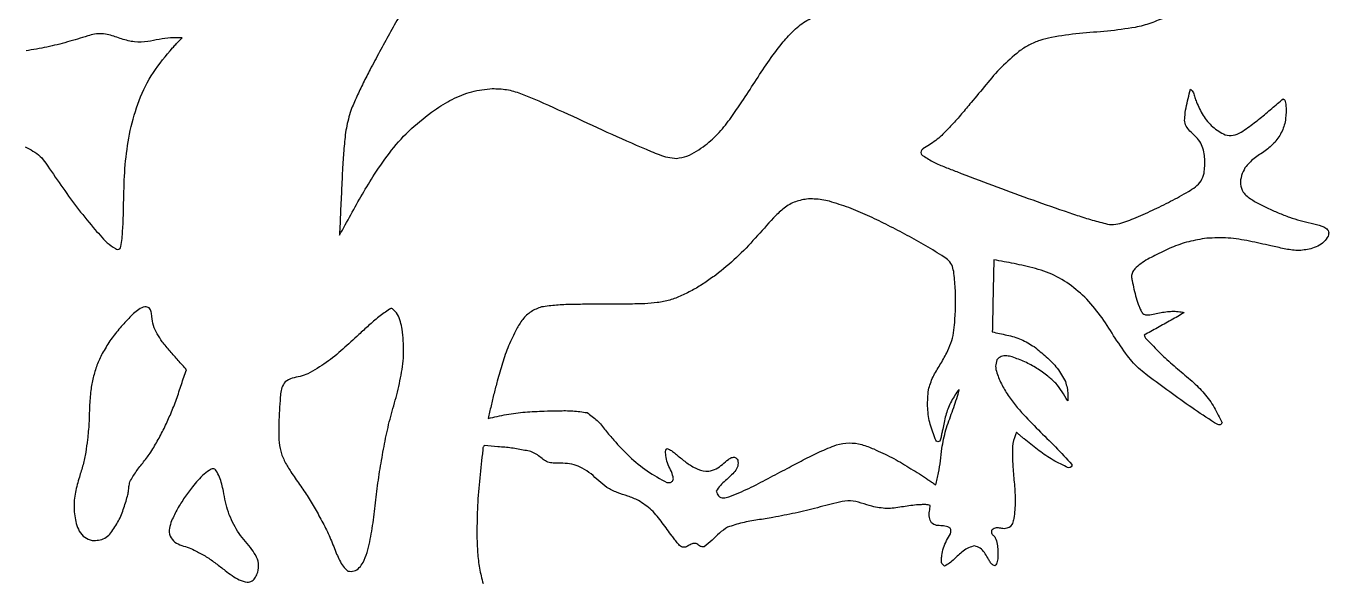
# Model space of a CAD drawing. Extents: x 0 to 290, y 41 to 325.
# Drawn here: x 127.6 to 285.7, y 151.1 to 218.7 of the extents above; entities that cross this region are included whole.
import ezdxf

# ---------------------------------------------------------------- set-up
doc = ezdxf.new("R2010")
doc.units = 0
doc.layers.get('0').update_dxf_attribs({"linetype": 'CONTINUOUS'})

msp = doc.modelspace()

# ---------------------------------------------------------------- linework, layer by layer
at = {"color": 7}
for points, knots in [([(172.896671, 219.846031), (172.495202, 219.132255), (171.692356, 217.704869), (170.515399, 215.548543), (169.746379, 214.102724), (169.361838, 213.379756)], [0, 0, 0, 0, 2.456787, 4.913002, 7.369617, 7.369617, 7.369617, 7.369617]), ([(219.308116, 216.538669), (219.730475, 217.033931), (220.574603, 218.023764), (222.094526, 219.282767), (223.2866, 219.813493), (223.882656, 220.078864)], [0, 0, 0, 0, 1.952407, 3.902083, 5.851878, 5.851878, 5.851878, 5.851878]), ([(267.756922, 220.274444), (267.125184, 220.110058), (265.859418, 219.78069), (264.076688, 218.947887), (262.804403, 218.639811), (262.169204, 218.486002)], [0, 0, 0, 0, 1.954886, 3.916862, 5.873028, 5.873028, 5.873028, 5.873028]), ([(262.169204, 218.486002), (261.045358, 218.320096), (258.79643, 217.9881), (255.38817, 217.813001), (253.142515, 217.455586), (252.020211, 217.276962)], [0, 0, 0, 0, 3.406471, 6.816689, 10.223724, 10.223724, 10.223724, 10.223724]), ([(135.104858, 217.451658), (134.286558, 217.203435), (132.650016, 216.707007), (130.161237, 216.074078), (128.474126, 215.789455), (127.630484, 215.647129)], [0, 0, 0, 0, 2.565422, 5.13066, 7.696418, 7.696418, 7.696418, 7.696418]), ([(137.686909, 217.604904), (137.39891, 217.650792), (136.824146, 217.742372), (135.940356, 217.716162), (135.383705, 217.539936), (135.104858, 217.451658)], [0, 0, 0, 0, 0.874523, 1.7453, 2.619341, 2.619341, 2.619341, 2.619341]), ([(142.399173, 216.7636), (141.860923, 216.724472), (140.78249, 216.646074), (139.214391, 217.094934), (138.196377, 217.434812), (137.686909, 217.604904)], [0, 0, 0, 0, 1.606381, 3.218526, 4.833595, 4.833595, 4.833595, 4.833595]), ([(146.566184, 217.239991), (146.098261, 217.248151), (145.162449, 217.26447), (143.77195, 217.050032), (142.857016, 216.859129), (142.399173, 216.7636)], [0, 0, 0, 0, 1.401526, 2.80295, 4.206676, 4.206676, 4.206676, 4.206676]), ([(145.399478, 216.009502), (145.52651, 216.14896), (145.780501, 216.427794), (146.176011, 216.831718), (146.43622, 217.103998), (146.566184, 217.239991)], [0, 0, 0, 0, 0.565875, 1.131425, 1.695757, 1.695757, 1.695757, 1.695757]), ([(214.466311, 209.466744), (214.98753, 210.264487), (216.029858, 211.859804), (217.570325, 214.269224), (218.729001, 215.782383), (219.308116, 216.538669)], [0, 0, 0, 0, 2.859109, 5.717613, 8.573905, 8.573905, 8.573905, 8.573905]), ([(252.020211, 217.276962), (251.548692, 217.169843), (250.606425, 216.955779), (249.257185, 216.396077), (248.458973, 215.849342), (248.059504, 215.575727)], [0, 0, 0, 0, 1.449488, 2.896601, 4.34634, 4.34634, 4.34634, 4.34634]), ([(140.26134, 205.992871), (140.578049, 207.219942), (141.211518, 209.674278), (142.961486, 213.090658), (144.586772, 215.036504), (145.399478, 216.009502)], [0, 0, 0, 0, 3.794916, 7.590433, 11.386537, 11.386537, 11.386537, 11.386537]), ([(248.059504, 215.575727), (247.339527, 214.962665), (245.898432, 213.735568), (244.077467, 211.55344), (242.869267, 210.100571), (242.2652, 209.374176)], [0, 0, 0, 0, 2.831585, 5.66766, 8.503429, 8.503429, 8.503429, 8.503429]), ([(169.361838, 213.379756), (169.083914, 212.837683), (168.528192, 211.753781), (167.736797, 210.107246), (167.260883, 208.986895), (167.023062, 208.427038)], [0, 0, 0, 0, 1.827515, 3.654209, 5.478823, 5.478823, 5.478823, 5.478823]), ([(177.153429, 208.464009), (177.866885, 208.915745), (179.29277, 209.818568), (181.657481, 210.805686), (183.341755, 210.980276), (184.183302, 211.067509)], [0, 0, 0, 0, 2.533726, 5.063808, 7.590344, 7.590344, 7.590344, 7.590344]), ([(184.183302, 211.067509), (184.765376, 211.052701), (185.930123, 211.023069), (187.611127, 210.510208), (188.680401, 210.05819), (189.215607, 209.83194)], [0, 0, 0, 0, 1.739274, 3.48034, 5.225118, 5.225118, 5.225118, 5.225118]), ([(268.174893, 207.6069), (268.219862, 207.989592), (268.309828, 208.755222), (268.58851, 209.878508), (268.778407, 210.625168), (268.873393, 210.998647)], [0, 0, 0, 0, 1.15479, 2.310324, 3.466774, 3.466774, 3.466774, 3.466774]), ([(268.873393, 210.998647), (269.010901, 210.860372), (269.290849, 210.578864), (269.386303, 209.983238), (269.529588, 209.619075), (269.600962, 209.437676)], [0, 0, 0, 0, 0.570536, 1.161537, 1.748126, 1.748126, 1.748126, 1.748126]), ([(189.215607, 209.83194), (190.799882, 209.130533), (193.968444, 207.727714), (198.664371, 205.49857), (201.84757, 204.129466), (203.439042, 203.444969)], [0, 0, 0, 0, 5.197649, 10.39533, 15.592186, 15.592186, 15.592186, 15.592186]), ([(210.021593, 204.193704), (210.606473, 204.695572), (211.777524, 205.700415), (213.165204, 207.560057), (214.03259, 208.831155), (214.466311, 209.466744)], [0, 0, 0, 0, 2.305049, 4.615187, 6.925618, 6.925618, 6.925618, 6.925618]), ([(242.2652, 209.374176), (241.881232, 208.916686), (241.113479, 208.001924), (239.945025, 206.6437), (239.108792, 205.791627), (238.690856, 205.365773)], [0, 0, 0, 0, 1.79194, 3.583029, 5.372576, 5.372576, 5.372576, 5.372576]), ([(269.600962, 209.437676), (269.846362, 208.887894), (270.337152, 207.788349), (271.496405, 206.354475), (272.545867, 205.754932), (273.069473, 205.455802)], [0, 0, 0, 0, 1.804303, 3.608548, 5.405076, 5.405076, 5.405076, 5.405076]), ([(275.844847, 206.347342), (276.339452, 206.712319), (277.328714, 207.44231), (278.713193, 208.660185), (279.655127, 209.448439), (280.125876, 209.842382)], [0, 0, 0, 0, 1.843172, 3.686539, 5.528191, 5.528191, 5.528191, 5.528191]), ([(280.456358, 209.022244), (280.462992, 208.491861), (280.476246, 207.432318), (280.064181, 205.860128), (279.436898, 204.999711), (279.12314, 204.569342)], [0, 0, 0, 0, 1.589185, 3.174703, 4.761405, 4.761405, 4.761405, 4.761405]), ([(280.125876, 209.842382), (280.204647, 209.788251), (280.380004, 209.667746), (280.37495, 209.330748), (280.429609, 209.12361), (280.456358, 209.022244)], [0, 0, 0, 0, 0.271004, 0.603291, 0.921739, 0.921739, 0.921739, 0.921739]), ([(167.023062, 208.427038), (166.820571, 207.715553), (166.415359, 206.291774), (166.204907, 204.078132), (166.097659, 202.604858), (166.044033, 201.868193)], [0, 0, 0, 0, 2.214533, 4.431586, 6.64881, 6.64881, 6.64881, 6.64881]), ([(169.891004, 200.6854), (170.561021, 201.669462), (171.900782, 203.637189), (174.310862, 206.298396), (176.20603, 207.742232), (177.153429, 208.464009)], [0, 0, 0, 0, 3.570137, 7.138832, 10.70613, 10.70613, 10.70613, 10.70613]), ([(269.069256, 205.656744), (268.892693, 205.83283), (268.541434, 206.183139), (268.136087, 206.848506), (268.161956, 207.35407), (268.174893, 207.6069)], [0, 0, 0, 0, 0.751082, 1.494228, 2.237653, 2.237653, 2.237653, 2.237653]), ([(139.409311, 194.825056), (139.43722, 196.071026), (139.493032, 198.562659), (139.616647, 202.306493), (140.046491, 204.764355), (140.26134, 205.992871)], [0, 0, 0, 0, 3.740234, 7.479545, 11.216329, 11.216329, 11.216329, 11.216329]), ([(270.505767, 203.386831), (270.421281, 203.680267), (270.25264, 204.265989), (269.745092, 205.042245), (269.294886, 205.451591), (269.069256, 205.656744)], [0, 0, 0, 0, 0.912407, 1.821244, 2.73435, 2.73435, 2.73435, 2.73435]), ([(273.069473, 205.455802), (273.405598, 205.408743), (274.082056, 205.314034), (275.024073, 205.767047), (275.571084, 206.153789), (275.844847, 206.347342)], [0, 0, 0, 0, 0.99694, 2.006364, 3.017687, 3.017687, 3.017687, 3.017687]), ([(127.503484, 203.98994), (127.830511, 203.832889), (128.482964, 203.519556), (129.388298, 202.889775), (129.812645, 202.298693), (130.024858, 202.003096)], [0, 0, 0, 0, 1.089384, 2.173439, 3.257905, 3.257905, 3.257905, 3.257905]), ([(206.534456, 202.603664), (206.960427, 202.676189), (207.815082, 202.8217), (208.960414, 203.456125), (209.668007, 203.947942), (210.021593, 204.193704)], [0, 0, 0, 0, 1.287423, 2.583046, 3.877133, 3.877133, 3.877133, 3.877133]), ([(238.690856, 205.365773), (238.45515, 205.163204), (237.983793, 204.758111), (237.19831, 204.256547), (236.677973, 203.920064), (236.41812, 203.752027)], [0, 0, 0, 0, 0.931156, 1.862101, 2.79079, 2.79079, 2.79079, 2.79079]), ([(279.12314, 204.569342), (278.737703, 204.197979), (277.963878, 203.45241), (276.532179, 202.680319), (275.827578, 201.864106), (275.477111, 201.458124)], [0, 0, 0, 0, 1.600445, 3.213138, 4.809126, 4.809126, 4.809126, 4.809126]), ([(203.439042, 203.444969), (203.773036, 203.314735), (204.441119, 203.054228), (205.461321, 202.694644), (206.177491, 202.633928), (206.534456, 202.603664)], [0, 0, 0, 0, 1.076762, 2.153834, 3.224191, 3.224191, 3.224191, 3.224191]), ([(236.41812, 203.752027), (236.336923, 203.670191), (236.177896, 203.509914), (236.155448, 203.122086), (236.345404, 202.985257), (236.441827, 202.915802)], [0, 0, 0, 0, 0.340359, 0.666605, 1.00293, 1.00293, 1.00293, 1.00293]), ([(236.441827, 202.915802), (236.863786, 202.642173), (237.708964, 202.094097), (239.118756, 201.544347), (240.054086, 201.17639), (240.521631, 200.992458)], [0, 0, 0, 0, 1.504695, 3.013886, 4.522307, 4.522307, 4.522307, 4.522307]), ([(270.513669, 200.80986), (270.547708, 201.094763), (270.615939, 201.665839), (270.626082, 202.531523), (270.545832, 203.102012), (270.505767, 203.386831)], [0, 0, 0, 0, 0.860642, 1.725118, 2.587017, 2.587017, 2.587017, 2.587017]), ([(130.024858, 202.003096), (130.637037, 201.117469), (131.861209, 199.346484), (133.719017, 196.702351), (135.094482, 195.045155), (135.782191, 194.216584)], [0, 0, 0, 0, 3.230233, 6.459488, 9.688526, 9.688526, 9.688526, 9.688526]), ([(166.044033, 201.868193), (165.99783, 200.913952), (165.905431, 199.005603), (165.773714, 196.142934), (165.691082, 194.234387), (165.649769, 193.280171)], [0, 0, 0, 0, 2.866077, 5.731752, 8.597081, 8.597081, 8.597081, 8.597081]), ([(240.521631, 200.992458), (241.963329, 200.446298), (244.846435, 199.354088), (249.179724, 197.738358), (252.092779, 196.729368), (253.549291, 196.224878)], [0, 0, 0, 0, 4.62509, 9.249252, 13.873319, 13.873319, 13.873319, 13.873319]), ([(268.627296, 198.58736), (268.910092, 198.766345), (269.473818, 199.123133), (270.226982, 199.83485), (270.41818, 200.485106), (270.513669, 200.80986)], [0, 0, 0, 0, 1.007644, 2.008635, 3.007322, 3.007322, 3.007322, 3.007322]), ([(275.477111, 201.458124), (275.324222, 201.149063), (275.01924, 200.53255), (274.854733, 199.469618), (275.123426, 198.826515), (275.257542, 198.505516)], [0, 0, 0, 0, 1.035191, 2.064985, 3.091253, 3.091253, 3.091253, 3.091253]), ([(165.649769, 193.280171), (166.108524, 194.11031), (167.02598, 195.770494), (168.400227, 198.262246), (169.394131, 199.877767), (169.891004, 200.6854)], [0, 0, 0, 0, 2.845515, 5.690704, 8.535001, 8.535001, 8.535001, 8.535001]), ([(222.30842, 197.672113), (221.789462, 197.571536), (220.750609, 197.3702), (219.401128, 196.492159), (218.658543, 195.747978), (218.286753, 195.375389)], [0, 0, 0, 0, 1.572895, 3.148634, 4.728601, 4.728601, 4.728601, 4.728601]), ([(225.078431, 197.396947), (224.774831, 197.462733), (224.168336, 197.594154), (223.239783, 197.694691), (222.619103, 197.679645), (222.30842, 197.672113)], [0, 0, 0, 0, 0.931682, 1.861201, 2.792777, 2.792777, 2.792777, 2.792777]), ([(261.989147, 195.303987), (262.743667, 195.633546), (264.252984, 196.292786), (266.475563, 197.37394), (267.910209, 198.182976), (268.627296, 198.58736)], [0, 0, 0, 0, 2.470016, 4.940939, 7.41023, 7.41023, 7.41023, 7.41023]), ([(275.257542, 198.505516), (275.405935, 198.330053), (275.70422, 197.977355), (276.295835, 197.611837), (276.686779, 197.3697), (276.882013, 197.24878)], [0, 0, 0, 0, 0.684989, 1.376895, 2.067115, 2.067115, 2.067115, 2.067115]), ([(231.928247, 194.613389), (231.188246, 194.972998), (229.708176, 195.692249), (227.436952, 196.667016), (225.864379, 197.153706), (225.078431, 197.396947)], [0, 0, 0, 0, 2.468521, 4.937268, 7.40389, 7.40389, 7.40389, 7.40389]), ([(253.549291, 196.224878), (254.152722, 196.018624), (255.359364, 195.606192), (257.186477, 195.038675), (258.423534, 194.730477), (259.0419, 194.576418)], [0, 0, 0, 0, 1.913165, 3.82563, 5.737089, 5.737089, 5.737089, 5.737089]), ([(276.882013, 197.24878), (277.314228, 197.024692), (278.178769, 196.576459), (279.51969, 195.995351), (280.426354, 195.64037), (280.879691, 195.462878)], [0, 0, 0, 0, 1.460168, 2.920715, 4.381292, 4.381292, 4.381292, 4.381292]), ([(139.134144, 191.9097), (139.190986, 192.229985), (139.304893, 192.871815), (139.342598, 193.849634), (139.38708, 194.500006), (139.409311, 194.825056)], [0, 0, 0, 0, 0.974664, 1.95316, 2.930835, 2.930835, 2.930835, 2.930835]), ([(218.286753, 195.375389), (217.550977, 194.562838), (216.079318, 192.937618), (213.862994, 190.496633), (212.14306, 189.131289), (211.283691, 188.449091)], [0, 0, 0, 0, 3.290154, 6.580783, 9.866837, 9.866837, 9.866837, 9.866837]), ([(238.714562, 190.806211), (237.980647, 191.26428), (236.512874, 192.180381), (234.23178, 193.419374), (232.696107, 194.215376), (231.928247, 194.613389)], [0, 0, 0, 0, 2.594839, 5.189469, 7.784261, 7.784261, 7.784261, 7.784261]), ([(259.0419, 194.576418), (259.38254, 194.581697), (260.066375, 194.592295), (261.038039, 194.935345), (261.672232, 195.181153), (261.989147, 195.303987)], [0, 0, 0, 0, 1.015243, 2.038103, 3.059789, 3.059789, 3.059789, 3.059789]), ([(280.879691, 195.462878), (281.31087, 195.324235), (282.173171, 195.046968), (283.495331, 194.734306), (284.371973, 194.509181), (284.8102, 194.396642)], [0, 0, 0, 0, 1.358204, 2.716229, 4.073675, 4.073675, 4.073675, 4.073675]), ([(284.8102, 194.396642), (284.97831, 194.326011), (285.311231, 194.186135), (285.711467, 193.730454), (285.620278, 193.364072), (285.575022, 193.18224)], [0, 0, 0, 0, 0.550326, 1.089858, 1.621443, 1.621443, 1.621443, 1.621443]), ([(135.782191, 194.216584), (136.056446, 193.904884), (136.605195, 193.28121), (137.417405, 192.322367), (138.127172, 191.882672), (138.4808, 191.663602)], [0, 0, 0, 0, 1.24772, 2.496531, 3.736541, 3.736541, 3.736541, 3.736541]), ([(270.833991, 192.912436), (270.102954, 192.793929), (268.641242, 192.556976), (266.537347, 191.816307), (265.21462, 191.153769), (264.552853, 190.822298)], [0, 0, 0, 0, 2.218281, 4.435462, 6.655346, 6.655346, 6.655346, 6.655346]), ([(278.607238, 191.994367), (277.755605, 192.189792), (276.052831, 192.580531), (273.457366, 193.030559), (271.707883, 192.951784), (270.833991, 192.912436)], [0, 0, 0, 0, 2.623373, 5.245233, 7.86201, 7.86201, 7.86201, 7.86201]), ([(285.575022, 193.18224), (285.420407, 192.923759), (285.109218, 192.403525), (284.310023, 191.938567), (283.749847, 191.727064), (283.469644, 191.621269)], [0, 0, 0, 0, 0.889843, 1.790949, 2.692791, 2.692791, 2.692791, 2.692791]), ([(138.4808, 191.663602), (138.568925, 191.611579), (138.73531, 191.513358), (139.042517, 191.628733), (139.102427, 191.812442), (139.134144, 191.9097)], [0, 0, 0, 0, 0.294333, 0.555714, 0.84977, 0.84977, 0.84977, 0.84977]), ([(283.469644, 191.621269), (282.92864, 191.525534), (281.843538, 191.333518), (280.208634, 191.63465), (279.141198, 191.874425), (278.607238, 191.994367)], [0, 0, 0, 0, 1.63491, 3.279169, 4.924923, 4.924923, 4.924923, 4.924923]), ([(240.148533, 188.896131), (240.089309, 189.168511), (239.970991, 189.712668), (239.419592, 190.369864), (238.950146, 190.660407), (238.714562, 190.806211)], [0, 0, 0, 0, 0.825967, 1.650101, 2.480307, 2.480307, 2.480307, 2.480307]), ([(245.014044, 190.295671), (244.993801, 189.323792), (244.953314, 187.380032), (244.892459, 184.464396), (244.851972, 182.520637), (244.831729, 181.548758)], [0, 0, 0, 0, 2.916271, 5.832543, 8.748813, 8.748813, 8.748813, 8.748813]), ([(248.720751, 189.576004), (248.310203, 189.66322), (247.48924, 189.837624), (246.25249, 190.072134), (245.426824, 190.221165), (245.014044, 190.295671)], [0, 0, 0, 0, 1.259095, 2.517779, 3.776134, 3.776134, 3.776134, 3.776134]), ([(264.552853, 190.822298), (264.262073, 190.671064), (263.680229, 190.368449), (262.837534, 189.853641), (262.354555, 189.408949), (262.113607, 189.187102)], [0, 0, 0, 0, 0.98379, 1.968542, 2.948887, 2.948887, 2.948887, 2.948887]), ([(211.283691, 188.449091), (210.847002, 188.133595), (209.9742, 187.503018), (208.599207, 186.650316), (207.628404, 186.184413), (207.142927, 185.951424)], [0, 0, 0, 0, 1.616141, 3.230155, 4.844673, 4.844673, 4.844673, 4.844673]), ([(240.267631, 182.710384), (240.314983, 183.397752), (240.409682, 184.772394), (240.374741, 186.842012), (240.223929, 188.211489), (240.148533, 188.896131)], [0, 0, 0, 0, 2.066488, 4.132692, 6.198312, 6.198312, 6.198312, 6.198312]), ([(256.039056, 185.782091), (255.338168, 186.393826), (253.936628, 187.617092), (251.432781, 188.917645), (249.624851, 189.35653), (248.720751, 189.576004)], [0, 0, 0, 0, 2.784962, 5.568992, 8.353851, 8.353851, 8.353851, 8.353851]), ([(262.113607, 189.187102), (262.009118, 189.052457), (261.801987, 188.785546), (261.680277, 188.273741), (261.752036, 187.943359), (261.788204, 187.776838)], [0, 0, 0, 0, 0.50772, 1.006471, 1.513321, 1.513321, 1.513321, 1.513321]), ([(261.788204, 187.776838), (261.861629, 187.424578), (262.008529, 186.719817), (262.286256, 185.67579), (262.515137, 184.993363), (262.629509, 184.652356)], [0, 0, 0, 0, 1.079399, 2.159541, 3.238381, 3.238381, 3.238381, 3.238381]), ([(202.67168, 184.975218), (201.882816, 184.950234), (200.304745, 184.900254), (197.936292, 184.922894), (196.357338, 184.908294), (195.567864, 184.900993)], [0, 0, 0, 0, 2.367516, 4.736061, 7.104588, 7.104588, 7.104588, 7.104588]), ([(207.142927, 185.951424), (206.669011, 185.755601), (205.72138, 185.364037), (204.202867, 185.081901), (203.182258, 185.010792), (202.67168, 184.975218)], [0, 0, 0, 0, 1.534713, 3.068775, 4.604484, 4.604484, 4.604484, 4.604484]), ([(261.219244, 178.665011), (260.652421, 179.463794), (259.518325, 181.061993), (258.012301, 183.596864), (256.696308, 185.054232), (256.039056, 185.782091)], [0, 0, 0, 0, 2.938835, 5.88, 8.814514, 8.814514, 8.814514, 8.814514]), ([(142.04442, 184.6072), (141.790219, 184.510442), (141.278917, 184.315824), (140.658856, 183.770444), (140.271968, 183.38815), (140.078742, 183.197218)], [0, 0, 0, 0, 0.809471, 1.628174, 2.445035, 2.445035, 2.445035, 2.445035]), ([(142.888547, 183.424689), (142.873509, 183.606088), (142.843777, 183.96475), (142.613535, 184.530856), (142.232906, 184.581916), (142.04442, 184.6072)], [0, 0, 0, 0, 0.555366, 1.098068, 1.63044, 1.63044, 1.63044, 1.63044]), ([(144.147822, 180.360884), (143.945039, 180.674559), (143.540264, 181.300685), (143.002807, 182.303226), (142.926589, 183.051299), (142.888547, 183.424689)], [0, 0, 0, 0, 1.123561, 2.242743, 3.358063, 3.358063, 3.358063, 3.358063]), ([(171.727142, 184.311149), (171.284569, 184.003132), (170.399014, 183.386816), (169.179271, 182.322257), (168.385505, 181.593106), (167.988827, 181.228718)], [0, 0, 0, 0, 1.616429, 3.234343, 4.850596, 4.850596, 4.850596, 4.850596]), ([(172.073711, 184.358562), (172.033486, 184.37201), (171.956, 184.397915), (171.836804, 184.359074), (171.764585, 184.327512), (171.727142, 184.311149)], [0, 0, 0, 0, 0.12382, 0.238514, 0.362002, 0.362002, 0.362002, 0.362002]), ([(173.259044, 181.866258), (173.195692, 182.173713), (173.069101, 182.788072), (172.756046, 183.699538), (172.300225, 184.139787), (172.073711, 184.358562)], [0, 0, 0, 0, 0.94517, 1.888641, 2.820614, 2.820614, 2.820614, 2.820614]), ([(190.167824, 184.580953), (189.729473, 184.414705), (188.852948, 184.082275), (187.810182, 183.095804), (187.346839, 182.285443), (187.114744, 181.879522)], [0, 0, 0, 0, 1.395673, 2.790781, 4.190994, 4.190994, 4.190994, 4.190994]), ([(195.567864, 184.900993), (194.966223, 184.897038), (193.762623, 184.889124), (191.957386, 184.81713), (190.764026, 184.659637), (190.167824, 184.580953)], [0, 0, 0, 0, 1.805163, 3.611281, 5.414508, 5.414508, 5.414508, 5.414508]), ([(262.629509, 184.652356), (262.693332, 184.500706), (262.82045, 184.198664), (263.062795, 183.730006), (263.393175, 183.647714), (263.55548, 183.607287)], [0, 0, 0, 0, 0.500577, 0.997003, 1.476389, 1.476389, 1.476389, 1.476389]), ([(268.122118, 183.914062), (267.585922, 183.595053), (266.513711, 182.957141), (264.87344, 182.056181), (263.78145, 181.453368), (263.23544, 181.151953)], [0, 0, 0, 0, 1.871607, 3.742584, 5.613667, 5.613667, 5.613667, 5.613667]), ([(263.55548, 183.607287), (263.816874, 183.623432), (264.34142, 183.655831), (265.09864, 183.881756), (265.618707, 183.956379), (265.878451, 183.993649)], [0, 0, 0, 0, 0.783109, 1.57148, 2.358099, 2.358099, 2.358099, 2.358099]), ([(265.878451, 183.993649), (266.128039, 184.020634), (266.626879, 184.074569), (267.381802, 184.046933), (267.875331, 183.958355), (268.122118, 183.914062)], [0, 0, 0, 0, 0.752524, 1.504037, 2.255685, 2.255685, 2.255685, 2.255685]), ([(140.078742, 183.197218), (139.677793, 182.758248), (138.875862, 181.880271), (137.769169, 180.474496), (137.174726, 179.442785), (136.877496, 178.926913)], [0, 0, 0, 0, 1.7838, 3.567751, 5.351812, 5.351812, 5.351812, 5.351812]), ([(172.504947, 173.579931), (172.726871, 174.484145), (173.170672, 176.292376), (173.526777, 179.081179), (173.348238, 180.938429), (173.259044, 181.866258)], [0, 0, 0, 0, 2.794015, 5.58742, 8.376043, 8.376043, 8.376043, 8.376043]), ([(187.114744, 181.879522), (186.777269, 181.212949), (186.101776, 179.878732), (185.395522, 177.746206), (184.986064, 176.309253), (184.781331, 175.590764)], [0, 0, 0, 0, 2.238391, 4.480374, 6.722431, 6.722431, 6.722431, 6.722431]), ([(239.310051, 179.003678), (239.490366, 179.393584), (239.850577, 180.172491), (240.162734, 181.428783), (240.232649, 182.282987), (240.267631, 182.710384)], [0, 0, 0, 0, 1.286709, 2.570429, 3.855925, 3.855925, 3.855925, 3.855925]), ([(147.079264, 176.969138), (146.751315, 177.344053), (146.095301, 178.094017), (145.089591, 179.200071), (144.461702, 179.973999), (144.147822, 180.360884)], [0, 0, 0, 0, 1.494364, 2.989254, 4.483536, 4.483536, 4.483536, 4.483536]), ([(167.988827, 181.228718), (167.352506, 180.636782), (166.080281, 179.453297), (164.079673, 177.768162), (162.566753, 176.908781), (161.810982, 176.479482)], [0, 0, 0, 0, 2.608659, 5.215615, 7.817831, 7.817831, 7.817831, 7.817831]), ([(244.831729, 181.548758), (245.42185, 181.425456), (246.601647, 181.178945), (248.368697, 180.719838), (249.397749, 180.079813), (249.911447, 179.760316)], [0, 0, 0, 0, 1.811635, 3.621902, 5.426354, 5.426354, 5.426354, 5.426354]), ([(263.23544, 181.151953), (263.286861, 181.028348), (263.391574, 180.776642), (263.713319, 180.517279), (263.89402, 180.314092), (263.984176, 180.212718)], [0, 0, 0, 0, 0.395253, 0.80488, 1.212744, 1.212744, 1.212744, 1.212744]), ([(263.984176, 180.212718), (264.515263, 179.663018), (265.577399, 178.563661), (267.301377, 177.050421), (268.476365, 176.073761), (269.063893, 175.585402)], [0, 0, 0, 0, 2.292108, 4.584044, 6.876245, 6.876245, 6.876245, 6.876245]), ([(136.877496, 178.926913), (136.648423, 178.457379), (136.189882, 177.517499), (135.748262, 176.006293), (135.569762, 174.97618), (135.480496, 174.461029)], [0, 0, 0, 0, 1.565019, 3.132742, 4.70104, 4.70104, 4.70104, 4.70104]), ([(237.076827, 174.505902), (237.240688, 175.042414), (237.569404, 176.11869), (238.512298, 177.524006), (239.044232, 178.510636), (239.310051, 179.003678)], [0, 0, 0, 0, 1.673376, 3.356898, 5.03855, 5.03855, 5.03855, 5.03855]), ([(247.247269, 178.514304), (247.029414, 178.568608), (246.595487, 178.67677), (245.876168, 178.654584), (245.556372, 178.321903), (245.397867, 178.157011)], [0, 0, 0, 0, 0.678865, 1.352172, 2.013848, 2.013848, 2.013848, 2.013848]), ([(249.911447, 179.760316), (250.40321, 179.35488), (251.386212, 178.544441), (252.77897, 177.205875), (253.391572, 176.080837), (253.697458, 175.51908)], [0, 0, 0, 0, 1.91506, 3.828082, 5.735931, 5.735931, 5.735931, 5.735931]), ([(263.698284, 176.230844), (263.39198, 176.468327), (262.779807, 176.942953), (261.945012, 177.756518), (261.461318, 178.361991), (261.219244, 178.665011)], [0, 0, 0, 0, 1.162264, 2.322872, 3.485652, 3.485652, 3.485652, 3.485652]), ([(245.397867, 178.157011), (245.314221, 177.899253), (245.144933, 177.377587), (245.389543, 176.57798), (245.574988, 176.073104), (245.667671, 175.820776)], [0, 0, 0, 0, 0.793988, 1.606915, 2.41914, 2.41914, 2.41914, 2.41914]), ([(251.567527, 176.164804), (251.129192, 176.496125), (250.251943, 177.159202), (248.793715, 177.943349), (247.762514, 178.324073), (247.247269, 178.514304)], [0, 0, 0, 0, 1.646777, 3.295728, 4.942408, 4.942408, 4.942408, 4.942408]), ([(145.184989, 171.627236), (145.421563, 172.210841), (145.894863, 173.378428), (146.471433, 175.179051), (146.876606, 176.372301), (147.079264, 176.969138)], [0, 0, 0, 0, 1.88849, 3.778201, 5.669255, 5.669255, 5.669255, 5.669255]), ([(159.048591, 175.497913), (158.903709, 175.275137), (158.611659, 174.826072), (158.506575, 174.022537), (158.460555, 173.494271), (158.43758, 173.23054)], [0, 0, 0, 0, 0.787219, 1.586853, 2.38406, 2.38406, 2.38406, 2.38406]), ([(161.810982, 176.479482), (161.506667, 176.356245), (160.89599, 176.108942), (159.904979, 175.990938), (159.332467, 175.661341), (159.048591, 175.497913)], [0, 0, 0, 0, 0.98243, 1.971467, 2.944189, 2.944189, 2.944189, 2.944189]), ([(184.781331, 175.590764), (184.650145, 175.090152), (184.387662, 174.088501), (184.034343, 172.575522), (183.793307, 171.567863), (183.672762, 171.06392)], [0, 0, 0, 0, 1.552473, 3.106269, 4.660764, 4.660764, 4.660764, 4.660764]), ([(245.667671, 175.820776), (245.903759, 175.329052), (246.37631, 174.344824), (247.339764, 173.015714), (248.041824, 172.181842), (248.392809, 171.76496)], [0, 0, 0, 0, 1.633323, 3.269237, 4.904731, 4.904731, 4.904731, 4.904731]), ([(253.975164, 173.206833), (253.75336, 173.571479), (253.310123, 174.300158), (252.571898, 175.360608), (251.902309, 175.896745), (251.567527, 176.164804)], [0, 0, 0, 0, 1.282272, 2.562395, 3.842429, 3.842429, 3.842429, 3.842429]), ([(253.697458, 175.51908), (253.774982, 175.270296), (253.930246, 174.772041), (254.007206, 173.98876), (253.985846, 173.467498), (253.975164, 173.206833)], [0, 0, 0, 0, 0.780116, 1.562386, 2.34486, 2.34486, 2.34486, 2.34486]), ([(271.781129, 170.539833), (270.861775, 171.141042), (269.022755, 172.343663), (266.348256, 174.270882), (264.581606, 175.577525), (263.698284, 176.230844)], [0, 0, 0, 0, 3.295035, 6.591191, 9.887319, 9.887319, 9.887319, 9.887319]), ([(269.063893, 175.585402), (269.567922, 175.101735), (270.575923, 174.134453), (271.803692, 172.419848), (272.402359, 171.157726), (272.701738, 170.526569)], [0, 0, 0, 0, 2.092878, 4.185525, 6.278804, 6.278804, 6.278804, 6.278804]), ([(135.480496, 174.461029), (135.417894, 173.799219), (135.292651, 172.475175), (135.296261, 170.478419), (135.152651, 169.155905), (135.080869, 168.494851)], [0, 0, 0, 0, 1.993348, 3.987979, 5.98138, 5.98138, 5.98138, 5.98138]), ([(237.862816, 168.706518), (237.634261, 169.323908), (237.1768, 170.559642), (236.920144, 172.536713), (237.024618, 173.849744), (237.076827, 174.505902)], [0, 0, 0, 0, 1.970897, 3.944834, 5.916627, 5.916627, 5.916627, 5.916627]), ([(238.70412, 167.409989), (238.848321, 168.164334), (239.136987, 169.67441), (239.981866, 171.822427), (240.456516, 173.281698), (240.693787, 174.011167)], [0, 0, 0, 0, 2.298781, 4.601785, 6.903739, 6.903739, 6.903739, 6.903739]), ([(240.653993, 174.397529), (240.343189, 173.93066), (239.72107, 172.996155), (239.148506, 171.401268), (238.926395, 170.303251), (238.815316, 169.754127)], [0, 0, 0, 0, 1.677339, 3.357432, 5.038234, 5.038234, 5.038234, 5.038234]), ([(240.693787, 174.011167), (240.717602, 174.105047), (240.758988, 174.268189), (240.881115, 174.698073), (240.730047, 174.498169), (240.653993, 174.397529)], [0, 0, 0, 0, 0.338256, 0.587807, 0.840815, 0.840815, 0.840815, 0.840815]), ([(158.43758, 173.23054), (158.407128, 172.701897), (158.346213, 171.644417), (158.263823, 170.057023), (158.286154, 168.997757), (158.297316, 168.468322)], [0, 0, 0, 0, 1.588716, 3.17802, 4.766137, 4.766137, 4.766137, 4.766137]), ([(170.689976, 165.634811), (170.845212, 166.527549), (171.155682, 168.313008), (171.749435, 170.967801), (172.253086, 172.70914), (172.504947, 173.579931)], [0, 0, 0, 0, 2.718264, 5.436474, 8.155444, 8.155444, 8.155444, 8.155444]), ([(142.777351, 166.976213), (143.076255, 167.476225), (143.674173, 168.476434), (144.474435, 170.031231), (144.948214, 171.095406), (145.184989, 171.627236)], [0, 0, 0, 0, 1.747329, 3.495313, 5.241607, 5.241607, 5.241607, 5.241607]), ([(183.672762, 171.06392), (184.41773, 171.227635), (185.907242, 171.554972), (188.17846, 171.856266), (189.702203, 171.917125), (190.464158, 171.947558)], [0, 0, 0, 0, 2.287698, 4.574092, 6.860991, 6.860991, 6.860991, 6.860991]), ([(190.464158, 171.947558), (191.044762, 171.9609), (192.206038, 171.987585), (193.951537, 172.019779), (195.100398, 171.844516), (195.673698, 171.757058)], [0, 0, 0, 0, 1.743215, 3.486636, 5.223203, 5.223203, 5.223203, 5.223203]), ([(195.673698, 171.757058), (196.101803, 171.459278), (196.960688, 170.861858), (197.909958, 169.606201), (198.585137, 168.814057), (198.92264, 168.418087)], [0, 0, 0, 0, 1.55425, 3.118208, 4.681357, 4.681357, 4.681357, 4.681357]), ([(248.392809, 171.76496), (249.062176, 171.056282), (250.40088, 169.638957), (252.515806, 167.618282), (253.831053, 166.179395), (254.488527, 165.460116)], [0, 0, 0, 0, 2.924118, 5.84811, 8.770766, 8.770766, 8.770766, 8.770766]), ([(238.815316, 169.754127), (238.779343, 169.590287), (238.707265, 169.261996), (238.621965, 168.767104), (238.526498, 168.446929), (238.479189, 168.288264)], [0, 0, 0, 0, 0.503269, 1.008413, 1.50466, 1.50466, 1.50466, 1.50466]), ([(247.749907, 169.394293), (247.585409, 168.941707), (247.255445, 168.03387), (247.256366, 166.576417), (247.313707, 165.618863), (247.342378, 165.140076)], [0, 0, 0, 0, 1.433653, 2.875741, 4.317889, 4.317889, 4.317889, 4.317889]), ([(248.694504, 168.563431), (248.589556, 168.655886), (248.379785, 168.840686), (248.064507, 169.117171), (247.854793, 169.301902), (247.749907, 169.394293)], [0, 0, 0, 0, 0.419594, 0.838685, 1.258013, 1.258013, 1.258013, 1.258013]), ([(272.701738, 170.526569), (272.632642, 170.421323), (272.488198, 170.201305), (272.081547, 170.340065), (271.881621, 170.473009), (271.781129, 170.539833)], [0, 0, 0, 0, 0.339312, 0.709332, 1.083289, 1.083289, 1.083289, 1.083289]), ([(135.080869, 168.494851), (135.014409, 167.980423), (134.881476, 166.951462), (134.56259, 165.425734), (134.250317, 164.436145), (134.09422, 163.941478)], [0, 0, 0, 0, 1.555901, 3.112115, 4.667534, 4.667534, 4.667534, 4.667534]), ([(158.297316, 168.468322), (158.34821, 168.001839), (158.449996, 167.068892), (159.002154, 165.760535), (159.504036, 164.971477), (159.755276, 164.576478)], [0, 0, 0, 0, 1.40135, 2.802639, 4.20727, 4.20727, 4.20727, 4.20727]), ([(183.217538, 167.76446), (183.148201, 167.671286), (183.004235, 167.477825), (183.034896, 167.10954), (182.996068, 166.873678), (182.976802, 166.756644)], [0, 0, 0, 0, 0.337145, 0.700026, 1.057429, 1.057429, 1.057429, 1.057429]), ([(188.146549, 167.177156), (187.604517, 167.279766), (186.519719, 167.485127), (184.867994, 167.62197), (183.767836, 167.716951), (183.217538, 167.76446)], [0, 0, 0, 0, 1.653802, 3.309846, 4.96721, 4.96721, 4.96721, 4.96721]), ([(198.92264, 168.418087), (199.544943, 167.738654), (200.789267, 166.380096), (202.931198, 164.608755), (204.550453, 163.726374), (205.359847, 163.285311)], [0, 0, 0, 0, 2.763172, 5.52509, 8.28541, 8.28541, 8.28541, 8.28541]), ([(219.945656, 164.986547), (220.597451, 165.331604), (221.901125, 166.021764), (223.873628, 167.027162), (225.243259, 167.575255), (225.927638, 167.849127)], [0, 0, 0, 0, 2.212824, 4.42593, 6.636221, 6.636221, 6.636221, 6.636221]), ([(225.927638, 167.849127), (226.436271, 167.955497), (227.45372, 168.168276), (229.020515, 167.939119), (229.977919, 167.54422), (230.457304, 167.346489)], [0, 0, 0, 0, 1.549243, 3.09904, 4.653267, 4.653267, 4.653267, 4.653267]), ([(238.479189, 168.288264), (238.384835, 168.248272), (238.190111, 168.165738), (237.952311, 168.421293), (237.892936, 168.610525), (237.862816, 168.706518)], [0, 0, 0, 0, 0.280618, 0.579129, 0.886461, 0.886461, 0.886461, 0.886461]), ([(253.803291, 165.192851), (253.188906, 165.490214), (251.959236, 166.085376), (250.291145, 167.282802), (249.226801, 168.136488), (248.694504, 168.563431)], [0, 0, 0, 0, 2.044057, 4.091107, 6.139111, 6.139111, 6.139111, 6.139111]), ([(140.226909, 163.356713), (140.469645, 163.785972), (140.955593, 164.645329), (141.907387, 165.781387), (142.487439, 166.578042), (142.777351, 166.976213)], [0, 0, 0, 0, 1.476173, 2.955233, 4.433136, 4.433136, 4.433136, 4.433136]), ([(182.976802, 166.756644), (182.849584, 165.642319), (182.595182, 163.413967), (182.335071, 160.058167), (182.321871, 157.815713), (182.315273, 156.694858)], [0, 0, 0, 0, 3.364803, 6.728706, 10.090379, 10.090379, 10.090379, 10.090379]), ([(190.08852, 166.29888), (189.897909, 166.447138), (189.518458, 166.742274), (188.859497, 167.05868), (188.38468, 167.137584), (188.146549, 167.177156)], [0, 0, 0, 0, 0.723732, 1.440736, 2.162123, 2.162123, 2.162123, 2.162123]), ([(191.916756, 165.608282), (191.693913, 165.623498), (191.250375, 165.653783), (190.601836, 165.86628), (190.259991, 166.154372), (190.08852, 166.29888)], [0, 0, 0, 0, 0.66972, 1.33299, 2.000535, 2.000535, 2.000535, 2.000535]), ([(205.232847, 166.55288), (205.228516, 166.658024), (205.219672, 166.87275), (205.158396, 167.212897), (205.328572, 167.339447), (205.40218, 167.394184)], [0, 0, 0, 0, 0.323376, 0.660402, 0.917297, 0.917297, 0.917297, 0.917297]), ([(206.132289, 163.94938), (206.038928, 164.242249), (205.85173, 164.829477), (205.365106, 165.630321), (205.276859, 166.245873), (205.232847, 166.55288)], [0, 0, 0, 0, 0.920748, 1.846182, 2.767, 2.767, 2.767, 2.767]), ([(205.40218, 167.394184), (205.585698, 167.321683), (205.957156, 167.174933), (206.391491, 166.756743), (206.70578, 166.511205), (206.86268, 166.388627)], [0, 0, 0, 0, 0.58613, 1.186379, 1.78477, 1.78477, 1.78477, 1.78477]), ([(206.86268, 166.388627), (207.214006, 166.104845), (207.916036, 165.537787), (209.079521, 164.84524), (210.304722, 164.566069), (211.365022, 164.886424), (212.094643, 165.48547), (212.576969, 165.883056), (212.818133, 166.081851)], [0, 0, 0, 0, 1.353679, 2.704957, 4.045368, 4.976041, 5.915186, 6.854345, 6.854345, 6.854345, 6.854345]), ([(212.818133, 166.081851), (212.941477, 166.164812), (213.18422, 166.328081), (213.68128, 166.377372), (213.862845, 166.128819), (213.953231, 166.005087)], [0, 0, 0, 0, 0.448652, 0.882961, 1.313485, 1.313485, 1.313485, 1.313485]), ([(213.953231, 166.005087), (213.983744, 165.757179), (214.04541, 165.256174), (213.611964, 164.607148), (213.261214, 164.262435), (213.085398, 164.089644)], [0, 0, 0, 0, 0.726476, 1.468162, 2.213588, 2.213588, 2.213588, 2.213588]), ([(230.457304, 167.346489), (231.187179, 167.015103), (232.647352, 166.352138), (234.717385, 165.124032), (236.070091, 164.265065), (236.746344, 163.835644)], [0, 0, 0, 0, 2.403001, 4.807394, 7.21108, 7.21108, 7.21108, 7.21108]), ([(237.968649, 162.986438), (238.091438, 163.470524), (238.336906, 164.43826), (238.566288, 165.919657), (238.658169, 166.913138), (238.70412, 167.409989)], [0, 0, 0, 0, 1.497559, 2.993771, 4.490647, 4.490647, 4.490647, 4.490647]), ([(150.071667, 164.888616), (149.776436, 164.704158), (149.183927, 164.333962), (148.485378, 163.54736), (148.041791, 163.010959), (147.820098, 162.74288)], [0, 0, 0, 0, 1.038957, 2.085123, 3.130341, 3.130341, 3.130341, 3.130341]), ([(150.693402, 164.71392), (150.639978, 164.777192), (150.539483, 164.896212), (150.297736, 164.967866), (150.15011, 164.916115), (150.071667, 164.888616)], [0, 0, 0, 0, 0.24464, 0.460185, 0.704586, 0.704586, 0.704586, 0.704586]), ([(151.57196, 162.229518), (151.510228, 162.517637), (151.386797, 163.09372), (151.122679, 163.941348), (150.836319, 164.456712), (150.693402, 164.71392)], [0, 0, 0, 0, 0.88434, 1.768204, 2.648827, 2.648827, 2.648827, 2.648827]), ([(159.755276, 164.576478), (160.105123, 164.06205), (160.80453, 163.033618), (161.873706, 161.503458), (162.493256, 160.424883), (162.802993, 159.885662)], [0, 0, 0, 0, 1.866584, 3.731627, 5.596215, 5.596215, 5.596215, 5.596215]), ([(169.568142, 157.366829), (169.701669, 158.284385), (169.968772, 160.11984), (170.236249, 162.889879), (170.538762, 164.720005), (170.689976, 165.634811)], [0, 0, 0, 0, 2.781394, 5.563827, 8.3447, 8.3447, 8.3447, 8.3447]), ([(195.102198, 165.015616), (194.77239, 165.174523), (194.112264, 165.492585), (193.011486, 165.629076), (192.282134, 165.615222), (191.916756, 165.608282)], [0, 0, 0, 0, 1.091583, 2.184854, 3.282346, 3.282346, 3.282346, 3.282346]), ([(198.078796, 162.663576), (197.748814, 162.927517), (197.088634, 163.455573), (196.194904, 164.364675), (195.466138, 164.798811), (195.102198, 165.015616)], [0, 0, 0, 0, 1.267683, 2.536199, 3.801634, 3.801634, 3.801634, 3.801634]), ([(212.884173, 161.541742), (213.693657, 161.870672), (215.313449, 162.528867), (217.625147, 163.768938), (219.172292, 164.58075), (219.945656, 164.986547)], [0, 0, 0, 0, 2.619341, 5.241355, 7.861955, 7.861955, 7.861955, 7.861955]), ([(247.342378, 165.140076), (247.395794, 164.450087), (247.502664, 163.069612), (247.679035, 160.993477), (247.530352, 159.614027), (247.456113, 158.92526)], [0, 0, 0, 0, 2.077545, 4.156595, 6.22988, 6.22988, 6.22988, 6.22988]), ([(254.488527, 165.460116), (254.478207, 165.349439), (254.45731, 165.125306), (254.085202, 165.040914), (253.898434, 165.141574), (253.803291, 165.192851)], [0, 0, 0, 0, 0.303126, 0.613863, 0.936529, 0.936529, 0.936529, 0.936529]), ([(134.09422, 163.941478), (133.921283, 163.328703), (133.575351, 162.10295), (133.355614, 160.182362), (133.587012, 158.925449), (133.702496, 158.298162)], [0, 0, 0, 0, 1.910814, 3.822259, 5.726597, 5.726597, 5.726597, 5.726597]), ([(139.930576, 161.626409), (139.978119, 161.81679), (140.073272, 162.197821), (140.092268, 162.786863), (140.182171, 163.167365), (140.226909, 163.356713)], [0, 0, 0, 0, 0.587167, 1.17516, 1.757599, 1.757599, 1.757599, 1.757599]), ([(205.359847, 163.285311), (205.501194, 163.267773), (205.779191, 163.233278), (206.172327, 163.516092), (206.145681, 163.804454), (206.132289, 163.94938)], [0, 0, 0, 0, 0.420114, 0.826263, 1.236629, 1.236629, 1.236629, 1.236629]), ([(213.085398, 164.089644), (212.8796, 163.895256), (212.468192, 163.506654), (211.827772, 162.942348), (211.512436, 162.470378), (211.355093, 162.23488)], [0, 0, 0, 0, 0.850195, 1.699622, 2.545552, 2.545552, 2.545552, 2.545552]), ([(236.746344, 163.835644), (236.882118, 163.741284), (237.153693, 163.552542), (237.561142, 163.269493), (237.832809, 163.080793), (237.968649, 162.986438)], [0, 0, 0, 0, 0.49603, 0.992163, 1.488348, 1.488348, 1.488348, 1.488348]), ([(137.803467, 157.001633), (138.130669, 157.468463), (138.785638, 158.402926), (139.465233, 159.982365), (139.775506, 161.078552), (139.930576, 161.626409)], [0, 0, 0, 0, 1.70653, 3.416, 5.123992, 5.123992, 5.123992, 5.123992]), ([(147.820098, 162.74288), (147.493508, 162.316399), (146.840057, 161.463082), (145.969269, 160.101085), (145.513366, 159.126541), (145.28546, 158.639369)], [0, 0, 0, 0, 1.611425, 3.224193, 4.836306, 4.836306, 4.836306, 4.836306]), ([(152.680529, 158.472576), (152.497979, 158.870569), (152.133068, 159.666146), (151.806164, 160.940708), (151.650047, 161.79981), (151.57196, 162.229518)], [0, 0, 0, 0, 1.311134, 2.620912, 3.931643, 3.931643, 3.931643, 3.931643]), ([(201.925484, 161.107967), (201.500736, 161.290077), (200.650125, 161.654775), (199.305966, 162.016144), (198.486972, 162.448229), (198.078796, 162.663576)], [0, 0, 0, 0, 1.385472, 2.774579, 4.154756, 4.154756, 4.154756, 4.154756]), ([(211.355093, 162.23488), (211.416056, 162.017039), (211.539238, 161.576869), (212.251197, 161.339925), (212.672567, 161.474274), (212.884173, 161.541742)], [0, 0, 0, 0, 0.6428, 1.298843, 1.960647, 1.960647, 1.960647, 1.960647]), ([(162.802993, 159.885662), (163.123673, 159.319592), (163.764998, 158.187513), (164.597687, 156.419774), (165.067975, 155.206303), (165.3032, 154.599358)], [0, 0, 0, 0, 1.951339, 3.902461, 5.854929, 5.854929, 5.854929, 5.854929]), ([(205.989484, 156.789967), (205.598898, 157.326813), (204.817803, 158.4004), (203.587925, 159.993028), (202.47869, 160.736952), (201.925484, 161.107967)], [0, 0, 0, 0, 1.995618, 3.990842, 5.97593, 5.97593, 5.97593, 5.97593]), ([(226.295656, 160.912104), (225.403528, 160.683708), (223.619756, 160.227039), (220.943161, 159.541706), (219.131676, 159.211817), (218.226076, 159.046898)], [0, 0, 0, 0, 2.762955, 5.524412, 8.285007, 8.285007, 8.285007, 8.285007]), ([(230.237736, 160.39338), (229.809245, 160.526022), (228.953359, 160.790966), (227.631629, 161.159328), (226.73986, 160.994305), (226.295656, 160.912104)], [0, 0, 0, 0, 1.350955, 2.698459, 4.035844, 4.035844, 4.035844, 4.035844]), ([(235.624511, 160.568076), (235.026533, 160.486451), (233.830882, 160.323243), (232.022719, 160.024643), (230.831537, 160.270714), (230.237736, 160.39338)], [0, 0, 0, 0, 1.814868, 3.628808, 5.431876, 5.431876, 5.431876, 5.431876]), ([(237.315022, 160.507398), (237.131444, 160.548719), (236.761199, 160.632056), (236.191939, 160.587604), (235.813305, 160.574573), (235.624511, 160.568076)], [0, 0, 0, 0, 0.561231, 1.131903, 1.699433, 1.699433, 1.699433, 1.699433]), ([(237.444562, 158.377467), (237.341715, 158.598928), (237.134499, 159.045127), (237.209658, 159.788485), (237.279885, 160.26765), (237.315022, 160.507398)], [0, 0, 0, 0, 0.719274, 1.449186, 2.180104, 2.180104, 2.180104, 2.180104]), ([(133.702496, 158.298162), (133.814777, 157.985734), (134.038643, 157.362817), (134.688158, 156.546955), (135.331498, 156.350754), (135.652369, 156.252898)], [0, 0, 0, 0, 0.997104, 1.988022, 2.97403, 2.97403, 2.97403, 2.97403]), ([(145.28546, 158.639369), (145.178269, 158.341394), (144.964292, 157.746569), (145.012762, 156.735958), (145.451356, 156.262979), (145.669282, 156.027967)], [0, 0, 0, 0, 0.950702, 1.897819, 2.833174, 2.833174, 2.833174, 2.833174]), ([(154.849971, 155.392967), (154.579213, 155.713684), (154.037895, 156.354884), (153.264088, 157.353983), (152.875069, 158.099673), (152.680529, 158.472576)], [0, 0, 0, 0, 1.259861, 2.518794, 3.778118, 3.778118, 3.778118, 3.778118]), ([(218.226076, 159.046898), (217.607924, 158.941927), (216.371698, 158.731998), (214.509965, 158.439525), (213.317976, 158.046901), (212.722742, 157.85084)], [0, 0, 0, 0, 1.881869, 3.763506, 5.640349, 5.640349, 5.640349, 5.640349]), ([(239.423787, 157.90926), (239.201048, 157.96384), (238.75175, 158.073937), (238.040598, 158.009499), (237.640835, 158.256296), (237.444562, 158.377467)], [0, 0, 0, 0, 0.687037, 1.385864, 2.059905, 2.059905, 2.059905, 2.059905]), ([(247.456113, 158.92526), (247.406559, 158.719044), (247.308117, 158.309387), (246.907699, 157.748681), (246.475018, 157.700388), (246.260338, 157.676427)], [0, 0, 0, 0, 0.639707, 1.270808, 1.892297, 1.892297, 1.892297, 1.892297]), ([(135.652369, 156.252898), (135.91321, 156.250313), (136.436573, 156.245127), (137.20153, 156.494543), (137.603248, 156.832963), (137.803467, 157.001633)], [0, 0, 0, 0, 0.780111, 1.565249, 2.345395, 2.345395, 2.345395, 2.345395]), ([(168.509809, 153.564731), (168.687474, 153.967525), (169.043381, 154.77442), (169.333598, 156.06766), (169.489986, 156.933911), (169.568142, 157.366829)], [0, 0, 0, 0, 1.317614, 2.639506, 3.960131, 3.960131, 3.960131, 3.960131]), ([(182.315273, 156.694858), (182.335642, 156.056239), (182.376352, 154.77984), (182.591487, 152.870784), (182.910051, 151.63322), (183.069371, 151.014289)], [0, 0, 0, 0, 1.916918, 3.831317, 5.746636, 5.746636, 5.746636, 5.746636]), ([(207.11668, 155.461829), (206.972578, 155.590462), (206.682281, 155.849597), (206.343369, 156.3261), (206.107235, 156.63562), (205.989484, 156.789967)], [0, 0, 0, 0, 0.577599, 1.163588, 1.746452, 1.746452, 1.746452, 1.746452]), ([(212.722742, 157.85084), (212.378396, 157.627496), (211.68741, 157.179322), (210.868883, 156.250502), (210.220342, 155.747125), (209.897133, 155.49626)], [0, 0, 0, 0, 1.225608, 2.459375, 3.685088, 3.685088, 3.685088, 3.685088]), ([(238.701298, 154.411398), (238.75105, 154.729438), (238.850603, 155.365832), (239.289987, 156.231525), (239.60482, 156.78889), (239.762453, 157.067956)], [0, 0, 0, 0, 0.959698, 1.920345, 2.883638, 2.883638, 2.883638, 2.883638]), ([(239.762453, 157.067956), (239.791829, 157.180332), (239.849249, 157.39999), (239.748828, 157.765553), (239.533297, 157.860843), (239.423787, 157.90926)], [0, 0, 0, 0, 0.347713, 0.679661, 1.022537, 1.022537, 1.022537, 1.022537]), ([(244.723073, 157.46476), (244.72073, 157.32252), (244.715899, 157.029217), (245.104968, 156.784282), (245.221019, 156.524819), (245.278769, 156.395702)], [0, 0, 0, 0, 0.399646, 0.824078, 1.24451, 1.24451, 1.24451, 1.24451]), ([(246.260338, 157.676427), (246.082226, 157.701886), (245.72656, 157.752724), (245.159975, 157.803015), (244.867253, 157.576386), (244.723073, 157.46476)], [0, 0, 0, 0, 0.54564, 1.089573, 1.61753, 1.61753, 1.61753, 1.61753]), ([(145.669282, 156.027967), (145.945352, 155.886367), (146.499246, 155.602269), (147.41446, 155.392768), (147.970837, 155.1106), (148.248793, 154.969633)], [0, 0, 0, 0, 0.927574, 1.861036, 2.792939, 2.792939, 2.792939, 2.792939]), ([(148.248793, 154.969633), (148.667778, 154.74593), (149.505636, 154.298583), (150.669183, 153.472905), (151.418913, 152.890618), (151.794069, 152.599249)], [0, 0, 0, 0, 1.42353, 2.846683, 4.272049, 4.272049, 4.272049, 4.272049]), ([(155.731069, 152.392662), (155.799811, 152.752908), (155.937915, 153.476646), (155.487789, 154.515421), (155.062884, 155.10003), (154.849971, 155.392967)], [0, 0, 0, 0, 1.076954, 2.163614, 3.254991, 3.254991, 3.254991, 3.254991]), ([(208.524122, 155.893064), (208.374146, 155.820548), (208.072, 155.674455), (207.628458, 155.392745), (207.285455, 155.439046), (207.11668, 155.461829)], [0, 0, 0, 0, 0.503603, 1.014577, 1.509555, 1.509555, 1.509555, 1.509555]), ([(209.897133, 155.49626), (209.730389, 155.482695), (209.383994, 155.454514), (209.039155, 155.889992), (208.69264, 155.892059), (208.524122, 155.893064)], [0, 0, 0, 0, 0.474743, 0.986232, 1.470481, 1.470481, 1.470481, 1.470481]), ([(242.678091, 155.583467), (242.430484, 155.526232), (241.932257, 155.411067), (241.290277, 154.978531), (240.908237, 154.642614), (240.717493, 154.474898)], [0, 0, 0, 0, 0.756387, 1.521974, 2.285354, 2.285354, 2.285354, 2.285354]), ([(244.270671, 154.131151), (244.148296, 154.348225), (243.903882, 154.781776), (243.410995, 155.385162), (242.920964, 155.517752), (242.678091, 155.583467)], [0, 0, 0, 0, 0.752245, 1.502417, 2.239586, 2.239586, 2.239586, 2.239586]), ([(245.278769, 156.395702), (245.344327, 156.137317), (245.475766, 155.619277), (245.514798, 154.816496), (245.49497, 154.283471), (245.485073, 154.017416)], [0, 0, 0, 0, 0.797886, 1.599688, 2.398743, 2.398743, 2.398743, 2.398743]), ([(165.3032, 154.599358), (165.419891, 154.347582), (165.653732, 153.843042), (166.051607, 153.099129), (166.461585, 152.717775), (166.665769, 152.527847)], [0, 0, 0, 0, 0.834168, 1.671612, 2.502503, 2.502503, 2.502503, 2.502503]), ([(166.665769, 152.527847), (166.920207, 152.504648), (167.434523, 152.457753), (168.097042, 152.924914), (168.372105, 153.35128), (168.509809, 153.564731)], [0, 0, 0, 0, 0.745279, 1.506491, 2.269616, 2.269616, 2.269616, 2.269616]), ([(239.034884, 153.14676), (238.912809, 153.244069), (238.660489, 153.445197), (238.661185, 153.947637), (238.687958, 154.257171), (238.701298, 154.411398)], [0, 0, 0, 0, 0.445372, 0.920541, 1.392404, 1.392404, 1.392404, 1.392404]), ([(240.717493, 154.474898), (240.546314, 154.307406), (240.204036, 153.972503), (239.678187, 153.474209), (239.249134, 153.255816), (239.034884, 153.14676)], [0, 0, 0, 0, 0.719596, 1.438852, 2.156252, 2.156252, 2.156252, 2.156252]), ([(245.151769, 153.175829), (245.015418, 153.231707), (244.734687, 153.346755), (244.499882, 153.746246), (244.346721, 154.003443), (244.270671, 154.131151)], [0, 0, 0, 0, 0.430462, 0.88627, 1.335808, 1.335808, 1.335808, 1.335808]), ([(245.485073, 154.017416), (245.467751, 153.914252), (245.432623, 153.705041), (245.373054, 153.388821), (245.222472, 153.243882), (245.151769, 153.175829)], [0, 0, 0, 0, 0.316244, 0.641324, 0.929056, 0.929056, 0.929056, 0.929056]), ([(151.794069, 152.599249), (152.06457, 152.397315), (152.605751, 151.993315), (153.460634, 151.429715), (154.117935, 151.260158), (154.445264, 151.17572)], [0, 0, 0, 0, 1.014703, 2.03007, 3.037311, 3.037311, 3.037311, 3.037311]), ([(154.445264, 151.17572), (154.66071, 151.202408), (155.094028, 151.256085), (155.502556, 151.802136), (155.654549, 152.194919), (155.731069, 152.392662)], [0, 0, 0, 0, 0.625914, 1.258877, 1.900618, 1.900618, 1.900618, 1.900618])]:
    msp.add_open_spline(points, degree=3, knots=knots, dxfattribs=at)

doc.saveas('drawing.dxf')
